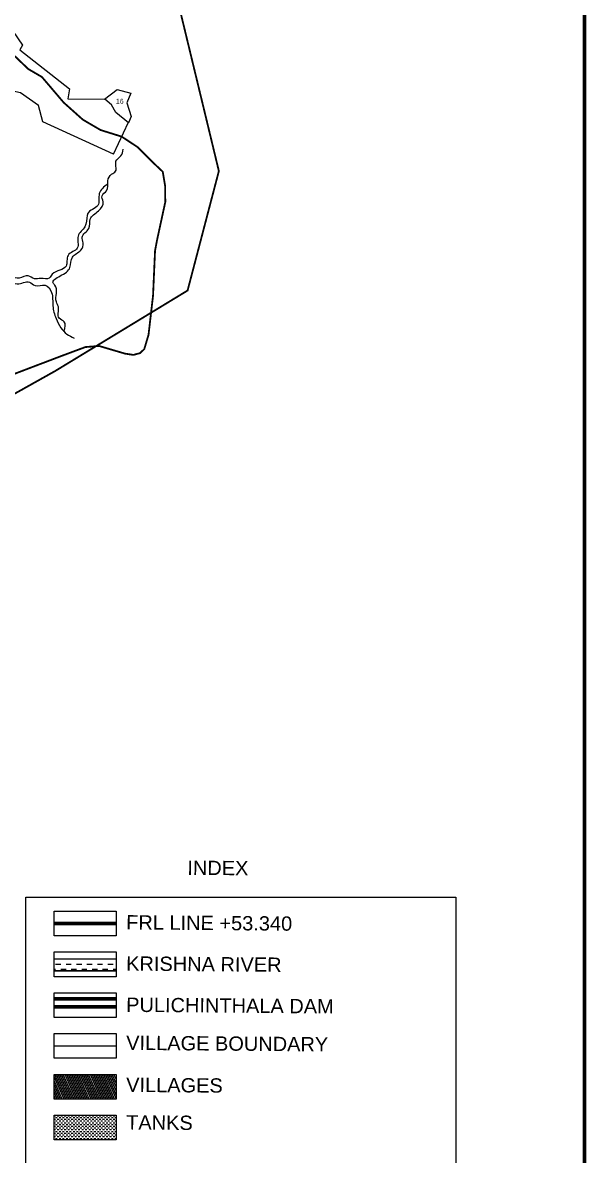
# Model space of a CAD drawing. Header units: millimetres. Extents: x 348367 to 356748, y 1836285 to 1844490.
# Drawn here: x 355190 to 356748, y 1838358 to 1841492 of the extents above; entities that cross this region are included whole.
import ezdxf
from ezdxf.enums import TextEntityAlignment as Align

# ---------------------------------------------------------------- set-up
doc = ezdxf.new("R2010")
doc.units = ezdxf.units.MM
for name, color, linetype in [('BND', 6, 'Continuous'), ('DIMENSION', 7, 'Continuous'), ('FRL', 3, 'Continuous'), ('Plot', 7, 'Continuous'), ('ROAD', 1, 'Continuous'), ('ROADS', 50, 'Continuous'), ('Stream', 4, 'Continuous'), ('TEXT', 7, 'Continuous'), ('VILLAGE AREA', 1, 'Continuous')]:
    doc.layers.add(name, color=color, linetype=linetype)
doc.styles.get("Standard").update_dxf_attribs({"font": 'arial.ttf'})
doc.linetypes.add('FENCELINE2', pattern='A,0.25,-0.1,[132,ltypeshp.shx,S=0.1,R=0,X=-0.1,Y=0],-0.1,1', length=1.45)

msp = doc.modelspace()

# ---------------------------------------------------------------- hatches: boundary and pattern name
h = msp.add_hatch()
h.set_pattern_fill('DASH', color=4, scale=115.735297)
h.set_pattern_definition([(0, (284508.428, 1483580.18), (14.4669121, 14.4669121), [14.4669121, -14.4669121])])
h.paths.add_polyline_path([(355276.6, 1838901.8), (355276.6, 1838868.9), (355447.9, 1838868.9), (355447.9, 1838901.8)])
h = msp.add_hatch()
h.set_pattern_fill('DASH', color=4, scale=38.578432)
h.set_pattern_definition([(0, (284508.4278, 1483580.1804), (4.82230403, 4.82230403), [4.82230403, -4.82230403])])
h.paths.add_polyline_path([(355276.6, 1838469.6), (355276.6, 1838401), (355447.9, 1838401), (355447.9, 1838469.6)])
at = {"layer": 'VILLAGE AREA', "linetype": 'ByBlock'}
h = msp.add_hatch(dxfattribs=at)
h.set_pattern_fill('ANSI31', color=256, scale=34.237154, angle=68.5464)
h.set_pattern_definition([(113.5464313, (230144.6436, 1208222.7184), (-3.923306613, -1.709684062), [])])
h.paths.add_polyline_path([(355447.9, 1838513.9), (355447.9, 1838582.5), (355276.6, 1838582.5), (355276.6, 1838513.9)])

# ---------------------------------------------------------------- linework, layer by layer
at = {"color": 0}
for points in [[(355198, 1839073), (356387.8, 1839073), (356387.8, 1837993.2), (355198, 1837993.2)], [(355276.6, 1839034.2), (355447.9, 1839034.2), (355447.9, 1838965.5), (355276.6, 1838965.5)], [(355276.6, 1838921.3), (355447.9, 1838921.3), (355447.9, 1838852.6), (355276.6, 1838852.6)], [(355276.6, 1838808.4), (355447.9, 1838808.4), (355447.9, 1838739.7), (355276.6, 1838739.7)], [(355276.6, 1838695.4), (355447.9, 1838695.4), (355447.9, 1838626.8), (355276.6, 1838626.8)], [(355276.6, 1838582.5), (355447.9, 1838582.5), (355447.9, 1838513.9), (355276.6, 1838513.9)], [(355276.6, 1838469.6), (355447.9, 1838469.6), (355447.9, 1838401), (355276.6, 1838401)]]:
    msp.add_lwpolyline(points, close=True, dxfattribs=at)
at = {"color": 4, "const_width": 3.86}
for points in [[(355447.9, 1838901.8), (355276.6, 1838901.8)], [(355447.9, 1838868.9), (355276.6, 1838868.9)]]:
    msp.add_lwpolyline(points, dxfattribs=at)
at = {"color": 0, "linetype": 'FENCELINE2', "ltscale": 80, "const_width": 10.3}
for points in [[(355447.9, 1838791.3), (355276.6, 1838791.3)], [(355447.9, 1838769), (355276.6, 1838769)]]:
    msp.add_lwpolyline(points, dxfattribs=at)
at = {"layer": 'BND', "lineweight": 30}
for points, const_width in [([(355611.3, 1841581.9), (355690.7, 1841253.4), (355732.1, 1841081.7), (355645.6, 1840751.2), (355279.2, 1840528.3), (355086.4, 1840420.3), (355059.5, 1840369.1), (355033, 1840199.5), (354986, 1839959.9), (354967.8, 1839788.8), (354929.8, 1839431.5), (354893.4, 1839287.2), (354849.9, 1839144.3), (354727.3, 1838832.2), (354687.2, 1838703.1), (354634.7, 1838534.4), (354613.6, 1838466.4), (354543.5, 1838302.6)], 5), ([(355447.9, 1838661.1), (355276.6, 1838661.1)], 3.42)]:
    msp.add_lwpolyline(points, dxfattribs=dict(at, const_width=const_width))
at = {"layer": 'FRL', "color": 84, "const_width": 10.3}
msp.add_lwpolyline([(355447.9, 1838999.8), (355276.6, 1838999.8)], dxfattribs=at)
at = {"layer": 'Plot'}
for points in [[(355003.8, 1841562.3), (355163.2, 1841468), (355188.9, 1841430.1), (355181.5, 1841417.2), (355318.8, 1841309.2), (355314.8, 1841281.1), (355416.2, 1841281), (355450.8, 1841307.4), (355489.1, 1841297.5), (355477.6, 1841270.5), (355489.8, 1841232.5), (355481.9, 1841215.5), (355447.4, 1841244), (355435.2, 1841264.8), (355416.5, 1841280.6)], [(355440.3, 1841128.2), (355245.3, 1841217.7), (355232.9, 1841263.3), (355183.6, 1841297.7), (355126.7, 1841310.6), (355064.2, 1841341.7), (355028.9, 1841337.3), (354963.9, 1841389.7), (354878.4, 1841443), (354900.2, 1841483), (354867.3, 1841500.9)], [(355481.6, 1841216.2), (355439.8, 1841127.2)]]:
    msp.add_lwpolyline(points, dxfattribs=at)
at = {"layer": 'ROAD', "color": 0, "const_width": 10}
msp.add_lwpolyline([(348372.1, 1844485), (356743.3, 1844485), (356743.3, 1836289.8), (348372.1, 1836289.8)], close=True, dxfattribs=at)
at = {"layer": 'ROADS', "color": 40, "const_width": 5}
msp.add_lwpolyline([(355130.6, 1841435.5), (355204.8, 1841364.2), (355242.8, 1841342), (355303.1, 1841271.2), (355355.7, 1841224.1), (355404.9, 1841195.3), (355463.4, 1841177), (355507.2, 1841148.1), (355551.6, 1841103.8), (355576.9, 1841079.9), (355583.4, 1841041.2), (355584, 1840996.3), (355561, 1840890), (355555.6, 1840860.9), (355550.1, 1840737.2), (355537.6, 1840628.6), (355525.9, 1840589.3), (355514.2, 1840577.9), (355498.7, 1840573.9), (355496.8, 1840573.3), (355495.4, 1840573.1), (355475.1, 1840576.2), (355472.8, 1840576.5), (355434.9, 1840587.7), (355401, 1840597.7), (355363.1, 1840594.8), (355294.2, 1840569.1), (355147.9, 1840513.4)], dxfattribs=at)
at = {"layer": 'Stream'}
for points in [[(353715.1, 1842180.3), (353701.8, 1842156.7), (353700.5, 1842132), (353688.4, 1842117), (353685.8, 1842098.9), (353687, 1842083.1), (353678.9, 1842062), (353686.2, 1842040.9), (353679.6, 1842013.3), (353685.9, 1841989.1), (353677.4, 1841969.1), (353690.2, 1841941.5), (353685.1, 1841916.2), (353693.3, 1841899.6), (353697.6, 1841875.7), (353716.4, 1841851.9), (353723.8, 1841833.2), (353748.9, 1841816.5), (353766.1, 1841795.5), (353783.4, 1841785.7), (353797.2, 1841759.2), (353816.7, 1841752.4), (353831.8, 1841733.1), (353847.6, 1841725.1), (353858.1, 1841708.7), (353878.1, 1841698.7), (353892.8, 1841670.9), (353913.6, 1841657.4), (353928.7, 1841644.5), (353942.9, 1841625.4), (353960.9, 1841621.9), (353979.2, 1841595.2), (353997.4, 1841587.4), (354024.4, 1841557.1), (354046.2, 1841546.6), (354071.7, 1841524.3), (354088.4, 1841517.9), (354113.4, 1841490.6), (354139.5, 1841477.5), (354158.5, 1841463.8), (354175.4, 1841458.7), (354199.8, 1841444.7), (354218.3, 1841417), (354235, 1841409.9), (354254.9, 1841388.7), (354280.2, 1841373.2), (354302.7, 1841346.8), (354326.6, 1841338.5), (354340.5, 1841321.4), (354359.5, 1841312.6), (354363.3, 1841293.4), (354388.3, 1841277.6), (354408.3, 1841247.5), (354422.2, 1841237.8), (354433.8, 1841211), (354456, 1841190.2), (354478.9, 1841165.2), (354501.7, 1841141.9), (354513.2, 1841117.9), (354541.1, 1841098), (354558.4, 1841070.7), (354580.2, 1841055.4), (354594.1, 1841031.9), (354630.3, 1841008.6), (354642.9, 1840989.7), (354672.9, 1840974.6), (354684.7, 1840955), (354695, 1840952.2), (354724.4, 1840919), (354763.7, 1840894.4), (354793.1, 1840887.5), (354814.9, 1840871.5), (354837, 1840865), (354859, 1840849.1), (354882.4, 1840837), (354901.2, 1840837.3), (354939.6, 1840818.5), (354961.6, 1840817.2), (354992.9, 1840800.1), (355025.7, 1840800.5), (355045.4, 1840787.4), (355078.9, 1840789.3), (355108.9, 1840773.7), (355148.8, 1840778), (355174.6, 1840769.3), (355208.6, 1840774.3), (355223.7, 1840765.2), (355251.4, 1840766.2), (355269.4, 1840745.4), (355273, 1840708.5), (355281.8, 1840674), (355295.4, 1840648.4), (355311.9, 1840630.4), (355332, 1840619.8)], [(355424.7, 1841045.4), (355401.4, 1841019.3), (355397.5, 1840986.6), (355369.2, 1840963.4), (355368, 1840959.1), (355361.8, 1840927.7), (355342.6, 1840901.8), (355340.6, 1840868.5), (355315.2, 1840848.5), (355309.5, 1840818.6), (355271.5, 1840796.2), (355263.1, 1840785.7), (355239.3, 1840784.7), (355222, 1840783.5), (355204.7, 1840791.9), (355180.3, 1840785.4), (355157.3, 1840790.3), (355126.9, 1840793), (355105.5, 1840789.6), (355085, 1840804.4), (355045.8, 1840806.2), (355031.2, 1840813.4), (354990.3, 1840813), (354969.9, 1840832.1), (354938.3, 1840833.8), (354918.5, 1840849), (354884.4, 1840853.2), (354864.4, 1840863.6), (354844.9, 1840880.4), (354821.1, 1840881.9), (354802.9, 1840898.4), (354773.4, 1840902.2), (354756.6, 1840922.5), (354732, 1840934.2), (354712.1, 1840958.5), (354693.6, 1840970.7), (354674.5, 1840990.8), (354650.4, 1840998.4), (354632.1, 1841029), (354607.5, 1841042.2), (354590.8, 1841068.1), (354561.8, 1841080.9), (354554.7, 1841108.7), (354525.2, 1841126.6), (354510.1, 1841157.6), (354489.3, 1841173.1), (354477.2, 1841197.5), (354454.5, 1841205.7), (354445.9, 1841227), (354431.8, 1841245.8), (354409.6, 1841275.3), (354386.2, 1841290.4), (354374.6, 1841311.3), (354349.2, 1841330.7), (354337.2, 1841350.5), (354309.6, 1841360.4), (354287.8, 1841385.1), (354259.4, 1841399.4), (354249, 1841422.1), (354225.2, 1841429.2), (354210.5, 1841451.3), (354179.7, 1841472.5), (354163.7, 1841478.2), (354141.8, 1841495.5), (354120.7, 1841501.2), (354103.2, 1841529.5), (354080.8, 1841534.1), (354067.4, 1841552.8), (354039.1, 1841563.7), (354022.1, 1841590.6), (353989.1, 1841606.6), (353974.1, 1841625.4), (353947.2, 1841639.4), (353934.4, 1841663.5), (353906.1, 1841675.1), (353891.8, 1841702.4), (353863.3, 1841721.1), (353854.2, 1841739.3), (353836.7, 1841746.5), (353824.4, 1841764.7), (353805.5, 1841768.8), (353793.9, 1841796.5), (353771.9, 1841807), (353760.6, 1841825.8), (353735.4, 1841836.8), (353723.9, 1841858.3), (353709.4, 1841879.5), (353707.2, 1841903.2), (353696, 1841919.1), (353697.7, 1841952.2), (353689.7, 1841967.8), (353698.3, 1841994.6), (353693, 1842019.4), (353699.7, 1842043.3), (353693.7, 1842060.4), (353698, 1842088.1), (353698.5, 1842110.3), (353711.8, 1842132), (353715.1, 1842157.6), (353726.5, 1842179.8)], [(355303.5, 1840638.1), (355304.7, 1840664.9), (355290.9, 1840674.4), (355288.3, 1840705.8), (355282.7, 1840719.9), (355278.4, 1840766.4), (355273.5, 1840772), (355293.3, 1840791.5), (355320.4, 1840815.3), (355327.1, 1840843.5), (355350.7, 1840863), (355357.1, 1840883.2), (355354.1, 1840898.6), (355372.2, 1840922.7), (355376.6, 1840948.5), (355399.2, 1840972), (355412.1, 1840997), (355409, 1841013), (355421.5, 1841027.1), (355425, 1841054.8), (355435.6, 1841073.2), (355446.5, 1841081.1), (355447.6, 1841109.1), (355460.9, 1841123.6), (355467.4, 1841142)]]:
    msp.add_spline(points, degree=3, dxfattribs=at)

# ---------------------------------------------------------------- texts
at = {"layer": 'DIMENSION'}
msp.add_text('16', height=13.51, rotation=358.6356, dxfattribs=at).set_placement((355458.2, 1841275.1), align=Align.MIDDLE_CENTER)
at = {"layer": 'TEXT', "color": 0}
for s, height, p in [('INDEX', 39.55, (355644.8, 1839134.5)), ('FRL LINE +53.340', 39.551, (355475.6, 1838983.5)), ('KRISHNA RIVER', 39.551, (355475.6, 1838869.5)), ('PULICHINTHALA DAM', 39.551, (355475.6, 1838755.4)), ('VILLAGE BOUNDARY', 39.551, (355475.6, 1838650.2)), ('VILLAGES', 39.55, (355475.6, 1838533.9)), ('TANKS', 39.55, (355475.6, 1838430))]:
    msp.add_text(s, height=height, rotation=359.5381, dxfattribs=at).set_placement(p)

doc.saveas('drawing.dxf')
